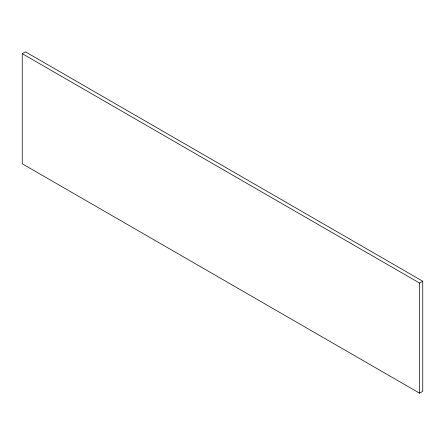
<?xml version="1.0" encoding="UTF-8"?>
<svg xmlns="http://www.w3.org/2000/svg" width="445" height="445" viewBox="0 0 445 445"><rect width="100%" height="100%" fill="white"/><g stroke="black" fill="none" stroke-linecap="round" stroke-linejoin="round"><path stroke-width="0.67" d="M22.25 53.667L25.426 51.831L422.75 281.223L422.75 391.333L419.574 393.169L22.25 163.777L22.25 53.667L419.574 283.059L422.75 281.223M419.574 283.059L419.574 393.169"/></g></svg>
